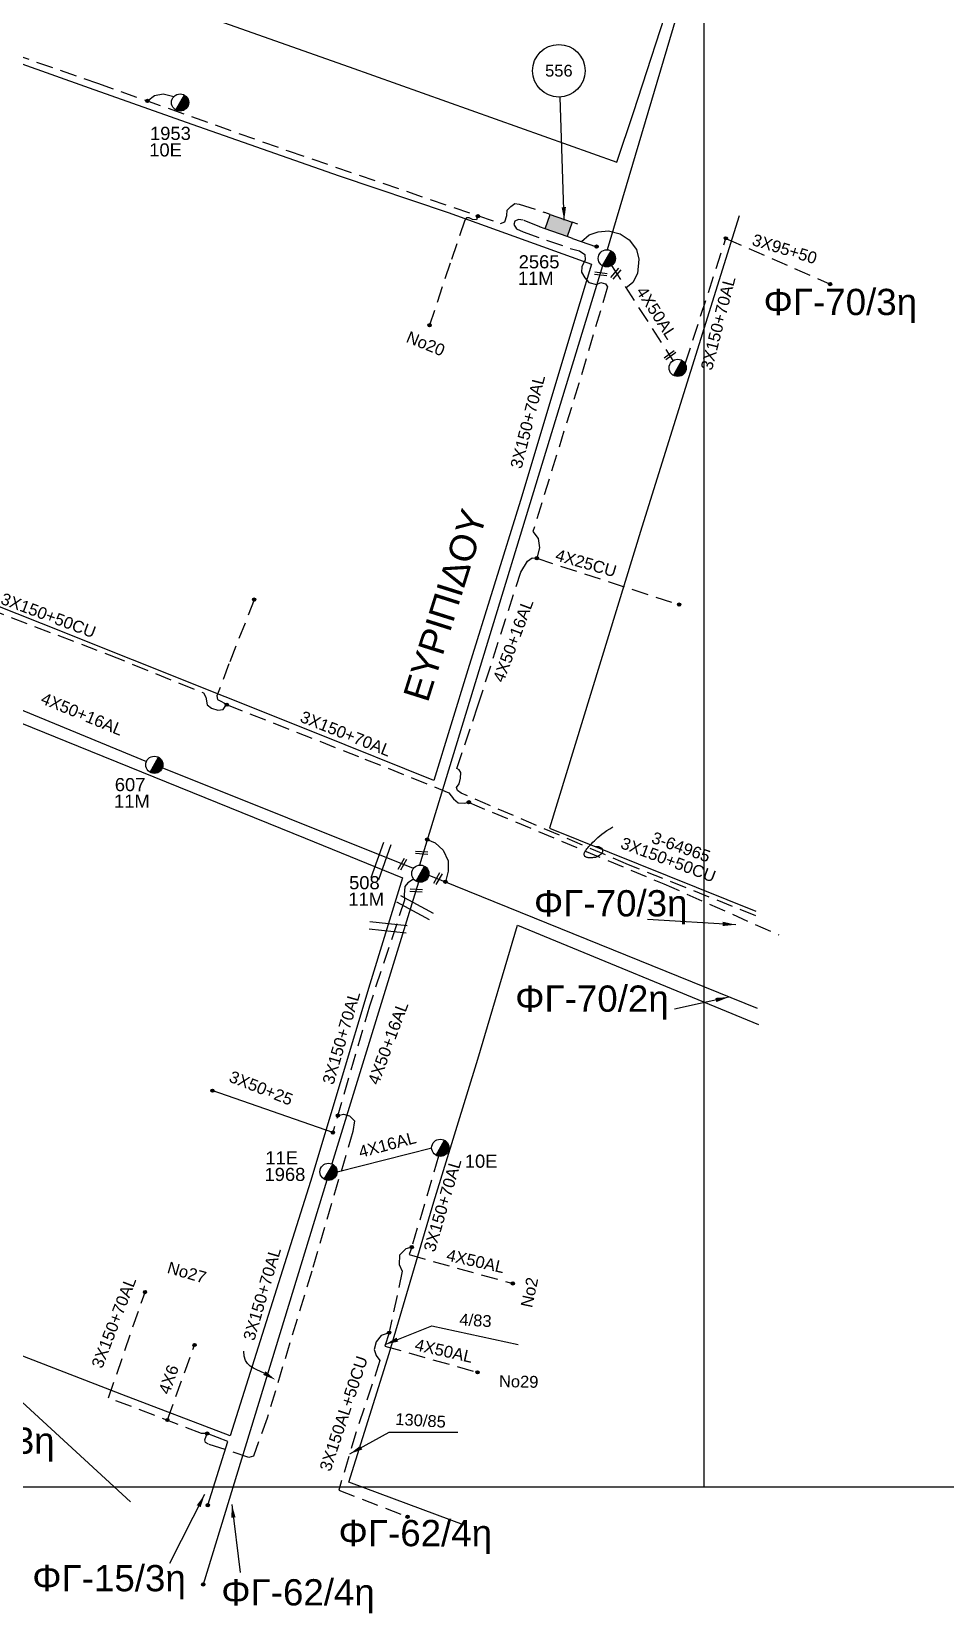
# Model space of a CAD drawing. Header units: millimetres. Extents: x 751 to 1825, y 358 to 872.
# Drawn here: x 1668.8 to 1738.4, y 360.2 to 480.7 of the extents above; entities that cross this region are included whole.
import ezdxf

# ---------------------------------------------------------------- set-up
doc = ezdxf.new("R2010")
doc.units = ezdxf.units.MM
doc.linetypes.add('DASHED', pattern=[19.05, 12.7, -6.35])
for name, color, linetype in [('Link Box 4 Διευθύνσεων', 7, 'Continuous'), ('Άγνωστα', 7, 'Continuous'), ('Γέφυρες Εναέριου Δικτύου', 7, 'Continuous'), ('Γυμνά εναέρια ΧΤ και ΦΟΠ (3Φ)   4x50+16AL', 7, 'Continuous'), ('Επιγραφές - Σχήματα', 7, 'Continuous'), ('Καλώδια ΧΤ   3x150+50CU', 7, 'DASHED'), ('Καλώδια ΧΤ   3x150+70AL', 7, 'DASHED'), ('Καλώδια ΧΤ   3x150AL+50CU', 7, 'DASHED'), ('Καλώδια ΧΤ   3x95+50CU', 7, 'DASHED'), ('Καλώδια ΧΤ   4x16AL', 7, 'DASHED'), ('Καλώδια ΧΤ   4x25CU', 7, 'DASHED'), ('Καλώδια ΧΤ   4x50AL', 7, 'DASHED'), ('Μηχανική τομή', 7, 'Continuous'), ('Στύλος ΦΜ', 7, 'Continuous'), ('Στύλος ΦΜ @ 1', 7, 'Continuous'), ('Συνδέσεις', 7, 'Continuous'), ('Τομή', 7, 'Continuous'), ('Υπόβαθρο ΔΕΗ', 7, 'Continuous'), ('Υπόγεια καλώδια Δικτύου ΧΤ και Παρ. ΧΤ - 3X150+70 AL', 7, 'DASHED'), ('Υπόγεια καλώδια Παροχών ΧΤ   4x50AL', 7, 'DASHED'), ('Υπόγεια καλώδια Παροχών ΧΤ   4x6', 7, 'DASHED')]:
    doc.layers.add(name, color=color, linetype=linetype)
doc.styles.add('arial', font='arial.ttf')
doc.styles.get("Standard").update_dxf_attribs({"font": 'arial.ttf'})
doc.linetypes.add('SYN_LINE', pattern='A,0.5,-0.0001,["/\\/\\/\\/",Standard,S=0.1,R=0,X=0,Y=-0.05],-0.25', length=0.7501)
doc.dimstyles.new('ISO-25', dxfattribs={"dimtxt": 2.5, "dimasz": 2.5, "dimexe": 1.25, "dimexo": 0.625, "dimtad": 1, "dimtxsty": 'Standard', "dimcen": 2.5, "dimadec": 0, "dimazin": 0, "dimtfac": 1, "dimtmove": 0, "dimatfit": 3, "dimfxl": 1, "dimarcsym": 0})

# ---------------------------------------------------------------- blocks, each defined once
blk = doc.blocks.new('ΥΠΑΡΧΩΝ ΤΣΙΜΕΝΤΕΝΙΟΣ ΣΤΥΛΟΣ')
at = {"layer": 'Στύλος ΦΜ'}
blk.add_hatch(color=256, dxfattribs=at).paths.add_polyline_path([(-1.29, -2.28, 0.574793), (2.62, 0, 0.268822), (1.3, 2.27)])
blk.add_line((-1.29, -2.28), (1.3, 2.27), dxfattribs=at)
blk.add_circle((0, 0), 2.62, dxfattribs=at)
at = {"layer": 'Στύλος ΦΜ', "flags": 4}
for tag, p in [('ΑΡΙΘΜΟΣ', (-4.68, 8.05)), ('ΤΥΠΟΣ', (-4.91, 3.03))]:
    blk.add_attdef(tag, p, '', height=4, dxfattribs=at)
blk = doc.blocks.new('_ΣΥΝΔΕΣΗ')
at = {"layer": 'Συνδέσεις', "linetype": 'SYN_LINE', "ltscale": 40}
blk.add_hatch(color=256, dxfattribs=at).paths.add_polyline_path([(0.5, -0.01, 1), (-0.5, -0.01, 1)])
at = {"layer": 'Συνδέσεις'}
blk.add_circle((0, -0.01), 0.5, dxfattribs=at)
blk = doc.blocks.new('ΜΗΧΑΝΙΚΗ ΤΟΜΗ')
at = {"layer": 'Μηχανική τομή', "ltscale": 40}
for p, q in [((-1.89, 0.78), (1.89, 0.78)), ((1.89, 0), (-1.89, 0))]:
    blk.add_line(p, q, dxfattribs=at)
blk = doc.blocks.new('ΤΟΜΗ')
at = {"layer": 'Τομή', "ltscale": 40}
for p, q in [((-5.68, 0), (5.68, 0)), ((5.68, -2.33), (-5.68, -2.33))]:
    blk.add_line(p, q, dxfattribs=at)
blk = doc.blocks.new('LINK BOX 4 ΑΝΑΧΩΡΗΣΕΩΝ')
at = {"layer": 'Link Box 4 Διευθύνσεων', "ltscale": 40}
blk.add_hatch(color=256, dxfattribs=at).paths.add_polyline_path([(-3.54, 0), (-3.54, -4.67), (3.54, -4.67), (3.54, 0)])
for p, q in [((-3.54, 0), (-5.33, 0)), ((5.33, 0), (3.54, 0)), ((-3.54, -4.67), (-5.33, -4.67)), ((5.33, -4.67), (3.54, -4.67))]:
    blk.add_line(p, q, dxfattribs=at)
blk.add_lwpolyline([(-3.54, -4.67), (-3.54, 0), (3.54, 0), (3.54, -4.67)], close=True, dxfattribs=at)

msp = doc.modelspace()

# ---------------------------------------------------------------- linework, layer by layer
at = {"layer": 'Άγνωστα', "ltscale": 0.1}
msp.add_lwpolyline([(1709.98, 464.96), (1711.8, 464.34)], dxfattribs=at)
at = {"layer": 'Άγνωστα', "color": 30, "ltscale": 0.1}
for points in [[(1691.72, 396.87), (1691.72, 396.87), (1682.53, 400.06)], [(1682.2, 368.48), (1683.73, 373.34), (1682.16, 373.94)]]:
    msp.add_lwpolyline(points, dxfattribs=at)
at = {"layer": 'Γέφυρες Εναέριου Δικτύου', "ltscale": 0.1}
for points in [[(1710.66, 464.73), (1711.23, 465.24), (1711.93, 465.48), (1712.72, 465.54), (1713.61, 465.33), (1714.29, 464.87), (1714.83, 464.13), (1715.02, 463.4), (1714.93, 462.31), (1714.56, 461.62), (1714.04, 461.19)], [(1698.91, 419.18), (1699.52, 418.93), (1700.12, 418.37), (1700.5, 417.57), (1700.51, 416.78), (1700.29, 415.97)]]:
    msp.add_lwpolyline(points, dxfattribs=at)
at = {"layer": 'Γυμνά εναέρια ΧΤ και ΦΟΠ (3Φ)   4x50+16AL', "color": 5, "ltscale": 0.1}
for points in [[(1722.85, 498.68), (1712.62, 464.1)], [(1712.25, 462.88), (1698.31, 417.24)], [(1664.84, 379.28), (1676.32, 368.75)]]:
    msp.add_lwpolyline(points, dxfattribs=at)
at = {"layer": 'Γυμνά εναέρια ΧΤ και ΦΟΠ (3Φ)   4x50+16AL', "color": 62, "ltscale": 0.1}
for points in [[(1656.92, 433.63), (1677.52, 425.13)], [(1697.86, 416.98), (1678.73, 424.64)], [(1699.03, 416.48), (1724.03, 406.35)]]:
    msp.add_lwpolyline(points, dxfattribs=at)
at = {"layer": 'Γυμνά εναέρια ΧΤ και ΦΟΠ (3Φ)   4x50+16AL', "color": 27, "ltscale": 0.1}
for points in [[(1698.24, 415.95), (1691.65, 394.48)], [(1691.26, 393.24), (1681.85, 362.45)]]:
    msp.add_lwpolyline(points, dxfattribs=at)
at = {"layer": 'Επιγραφές - Σχήματα', "ltscale": 0.1}
msp.add_lwpolyline([(1720, 856.45), (751.91, 856.45), (751.91, 369.88), (1720, 369.88)], close=True, dxfattribs=at)
for points in [[(1720, 369.88), (1825, 369.88), (1825, 856.45), (1720, 856.45)], [(1711.67, 418.67), (1711.82, 418.66), (1711.94, 418.65), (1712.03, 418.62), (1712.1, 418.59), (1712.15, 418.56), (1712.19, 418.52), (1712.22, 418.47), (1712.23, 418.43), (1712.24, 418.39), (1712.25, 418.35), (1712.25, 418.31), (1712.25, 418.27), (1712.24, 418.23), (1712.22, 418.19), (1712.2, 418.16), (1712.18, 418.12), (1712.14, 418.08), (1712.11, 418.04), (1712.06, 418.01), (1712.02, 417.97), (1711.96, 417.94), (1711.91, 417.91), (1711.84, 417.88), (1711.78, 417.85), (1711.71, 417.83), (1711.64, 417.82), (1711.57, 417.81), (1711.5, 417.8), (1711.43, 417.79), (1711.36, 417.79), (1711.29, 417.79), (1711.23, 417.79), (1711.17, 417.8), (1711.11, 417.81), (1711.07, 417.82), (1711.02, 417.84), (1710.99, 417.86), (1710.95, 417.88), (1710.92, 417.9), (1710.9, 417.93), (1710.88, 417.96), (1710.86, 418), (1710.85, 418.03), (1710.85, 418.08), (1710.86, 418.13), (1710.88, 418.18), (1710.91, 418.25), (1710.95, 418.31), (1711, 418.39), (1711.06, 418.47), (1711.13, 418.56), (1711.22, 418.66), (1711.31, 418.76), (1711.41, 418.86), (1711.52, 418.98), (1711.64, 419.09), (1711.76, 419.21), (1711.89, 419.34), (1712.04, 419.47), (1712.2, 419.6), (1712.38, 419.73), (1712.57, 419.87), (1712.8, 420.01), (1713.05, 420.15)], [(1699.27, 382.15), (1705.83, 380.73)], [(1686.5, 378.55), (1686.22, 378.67), (1685.94, 378.79), (1685.67, 378.92), (1685.43, 379.08), (1685.23, 379.27), (1685.07, 379.52), (1684.97, 379.83), (1684.95, 380.22)], [(1696.02, 374.06), (1701.24, 374.06)]]:
    msp.add_lwpolyline(points, dxfattribs=at)
msp.add_circle((1708.93, 477.74), 2, dxfattribs=at)
at = {"layer": 'Επιγραφές - Σχήματα'}
msp.add_solid([(1686.59, 378.69), (1687.36, 378.03), (1686.42, 378.41)], dxfattribs=at)
at = {"layer": 'Καλώδια ΧΤ   3x150+50CU', "color": 62, "linetype": 'DASHED', "ltscale": 0.1}
for points in [[(1650.97, 442.12), (1651.54, 442.45), (1652.25, 442.37), (1652.83, 442.1), (1653.13, 441.72), (1653.42, 441.27), (1661.89, 438.13), (1674.68, 433.26), (1681.86, 430.36), (1682.04, 430.03), (1682.15, 429.44), (1682.47, 429.18), (1682.96, 429.04), (1683.37, 429.09), (1683.63, 429.46)], [(1702.1, 422), (1716.92, 415.81), (1725.67, 411.93)]]:
    msp.add_lwpolyline(points, dxfattribs=at)
at = {"layer": 'Καλώδια ΧΤ   3x150+70AL', "color": 2, "linetype": 'DASHED', "ltscale": 0.1}
msp.add_lwpolyline([(1624.23, 491.51), (1625.08, 493.66), (1652.97, 484.03), (1673.79, 476.8), (1688.31, 471.64), (1704.48, 466.11), (1704.81, 466.24), (1704.96, 466.71), (1705, 467.12), (1705.28, 467.39), (1705.58, 467.62), (1705.91, 467.59), (1707.86, 466.95)], dxfattribs=at)
at = {"layer": 'Καλώδια ΧΤ   3x150AL+50CU', "color": 27, "linetype": 'DASHED', "ltscale": 0.1}
msp.add_lwpolyline([(1696.02, 381.71), (1696, 381.62), (1695.39, 381.42), (1695.01, 380.92), (1694.87, 380.34), (1695.03, 379.89), (1695.31, 379.5), (1693.48, 374.01), (1692.17, 369.62), (1697.41, 367.6)], dxfattribs=at)
at = {"layer": 'Καλώδια ΧΤ   3x95+50CU', "color": 2, "linetype": 'DASHED', "ltscale": 0.1}
msp.add_lwpolyline([(1721.65, 464.97), (1729.58, 461.49)], dxfattribs=at)
at = {"layer": 'Καλώδια ΧΤ   4x16AL', "color": 27, "linetype": 'Continuous', "ltscale": 0.1}
msp.add_lwpolyline([(1692.04, 393.88), (1699.25, 395.71)], dxfattribs=at)
at = {"layer": 'Καλώδια ΧΤ   4x25CU', "color": 2, "linetype": 'DASHED', "ltscale": 0.1}
msp.add_lwpolyline([(1707.25, 440.61), (1718.09, 437.07)], dxfattribs=at)
at = {"layer": 'Καλώδια ΧΤ   4x50AL', "color": 2, "linetype": 'DASHED', "ltscale": 0.1}
msp.add_lwpolyline([(1712.93, 462.9), (1717.62, 455.66)], dxfattribs=at)
at = {"layer": 'Υπόβαθρο ΔΕΗ', "ltscale": 0.1}
for points in [[(1634.95, 498.72), (1648.67, 494.31), (1676.05, 484.03), (1692.97, 478.04), (1713.34, 470.77), (1714.62, 474.57), (1717.69, 484.03)], [(1722.66, 466.68), (1715.26, 442.98), (1708.21, 420.06), (1723.93, 413.74)], [(1600.82, 405.69), (1608.96, 427.83), (1616.61, 448.81), (1630.77, 443), (1642.86, 438.25), (1671.4, 426.67), (1689.62, 419.3), (1697.03, 416.27), (1694.54, 408.18), (1690.01, 393.13), (1683.91, 373.76), (1675.66, 376.92), (1667.34, 380.13), (1658.72, 383.44), (1643.94, 389), (1636.64, 391.78), (1627.24, 395.4), (1614.94, 400.11), (1600.82, 405.69)], [(1701.86, 366.91), (1692.94, 370.23), (1696, 380.04), (1699.42, 391.6), (1702.76, 402.45), (1705.79, 412.66), (1724.12, 405.1)]]:
    msp.add_lwpolyline(points, dxfattribs=at)
msp.add_lwpolyline([(1651.65, 484.03), (1659.26, 481.38), (1673.16, 476.43), (1680.99, 473.66), (1692.21, 469.74), (1700.5, 466.95), (1711.41, 463.02), (1710.52, 460.07), (1706, 445.02), (1702.01, 432.12), (1699.41, 423.69), (1690.44, 427.29), (1669.54, 435.63), (1635.77, 449.05), (1619.2, 455.71), (1629.46, 484.03), (1631.83, 490.63)], close=True, dxfattribs=at)
at = {"layer": 'Υπόγεια καλώδια Δικτύου ΧΤ και Παρ. ΧΤ - 3X150+70 AL', "color": 2, "linetype": 'DASHED', "ltscale": 0.1}
for points in [[(1677.6, 475.44), (1678.14, 475.86), (1678.81, 475.97), (1679.62, 475.78)], [(1702.77, 466.66), (1702.65, 466.38), (1702.36, 466.41), (1702.09, 466.53), (1701.91, 466.53), (1701.77, 466.36), (1700.66, 463.09), (1699.08, 458.36)], [(1707.47, 465.85), (1706.21, 466.36), (1705.86, 466.4), (1705.57, 466.29), (1705.5, 466.04), (1705.71, 465.7), (1706.2, 465.47), (1709.8, 464.21), (1710.5, 464.03), (1710.91, 463.75), (1710.94, 463.35), (1710.69, 462.8), (1710.66, 462.4), (1710.9, 461.96), (1711.22, 461.6), (1711.8, 461.47), (1712.13, 461.6), (1712.49, 461.52), (1712.63, 461.27), (1710.45, 453.92), (1706.95, 442.64), (1707.35, 442.12), (1707.46, 441.41), (1707.25, 440.61)], [(1718.55, 455.42), (1721.65, 464.97), (1721.65, 464.97)], [(1723.92, 413.38), (1714.24, 417.26), (1701.5, 422.71), (1701.2, 422.92), (1701.14, 423.16), (1701.34, 423.44), (1701.45, 423.86), (1701.46, 424.28), (1701.34, 424.5), (1701.15, 424.6), (1702.77, 429.38), (1706.03, 439.55), (1706.53, 440.38), (1706.89, 440.63), (1707.25, 440.61)]]:
    msp.add_lwpolyline(points, dxfattribs=at)
at = {"layer": 'Υπόγεια καλώδια Δικτύου ΧΤ και Παρ. ΧΤ - 3X150+70 AL', "color": 62, "linetype": 'DASHED', "ltscale": 0.1}
msp.add_lwpolyline([(1685.73, 437.45), (1683.81, 432.56), (1682.89, 430.12), (1682.94, 429.86), (1683.2, 429.73), (1683.46, 429.56), (1683.63, 429.46), (1694.16, 425.32), (1700.56, 422.75), (1700.91, 422.28), (1701.27, 421.98), (1701.78, 421.96), (1702.05, 422.02)], dxfattribs=at)
at = {"layer": 'Υπόγεια καλώδια Δικτύου ΧΤ και Παρ. ΧΤ - 3X150+70 AL', "color": 30, "linetype": 'DASHED', "ltscale": 0.1}
for points in [[(1697.87, 416.18), (1697.43, 415.89), (1697.19, 415.61), (1697.16, 414.98), (1697.18, 414.57), (1694.5, 406.49), (1691.72, 396.87)], [(1692.1, 398.17), (1692.52, 398.26), (1693, 398.14), (1693.36, 397.75), (1693.24, 396.94), (1690.11, 386.31), (1686.71, 375.11), (1685.67, 372.23), (1685.33, 372.13), (1682.25, 373.13), (1682.02, 373.25), (1681.98, 373.47), (1682.16, 373.94)], [(1682.16, 373.94), (1681.72, 373.95), (1674.64, 376.66), (1677.42, 384.72)]]:
    msp.add_lwpolyline(points, dxfattribs=at)
at = {"layer": 'Υπόγεια καλώδια Δικτύου ΧΤ και Παρ. ΧΤ - 3X150+70 AL', "color": 27, "linetype": 'DASHED', "ltscale": 0.1}
msp.add_lwpolyline([(1699.76, 395.07), (1697.73, 388.14), (1697.27, 388.02), (1696.8, 387.54), (1696.77, 386.81), (1697, 386.32), (1696.04, 381.78)], dxfattribs=at)
at = {"layer": 'Υπόγεια καλώδια Παροχών ΧΤ   4x50AL', "color": 27, "linetype": 'DASHED', "ltscale": 0.1}
for points in [[(1697.73, 388.14), (1697.52, 387.57), (1705.42, 385.37)], [(1696, 381.62), (1695.68, 380.61), (1702.74, 378.6)]]:
    msp.add_lwpolyline(points, dxfattribs=at)
at = {"layer": 'Υπόγεια καλώδια Παροχών ΧΤ   4x6', "color": 30, "linetype": 'DASHED', "ltscale": 0.1}
msp.add_lwpolyline([(1679.12, 374.98), (1681.19, 380.68)], dxfattribs=at)

# ---------------------------------------------------------------- block references
at = {"layer": 'Link Box 4 Διευθύνσεων', "ltscale": 0.1, "xscale": 0.2500000000000227, "yscale": 0.2500000000000227, "zscale": 0.2500000000000227, "rotation": 340.4716323904483}
msp.add_blockref('LINK BOX 4 ΑΝΑΧΩΡΗΣΕΩΝ', (1709.11, 466.5), dxfattribs=at)
at = {"layer": 'Μηχανική τομή', "ltscale": 0.1}
for p, xscale, yscale, zscale, rotation in [((1713.2, 462.35), 0.2499999999998808, 0.2499999999998808, 0.2499999999998808, 229.5594584422007), ((1712.13, 462.36), 0.2499999999998997, 0.2499999999998997, 0.2499999999998997, 173.1848052065631), ((1717.33, 456.15), 0.2499999999999224, 0.2499999999999224, 0.2499999999999224, 216.4847729743109), ((1698.49, 418.28), 0.2499999999998292, 0.2499999999998292, 0.2499999999998292, 176.7837001754037), ((1696.93, 417.35), 0.2499999999999105, 0.2499999999999105, 0.2499999999999105, 239.9864891287007), ((1699.64, 416.26), 0.2499999999999105, 0.2499999999999105, 0.2499999999999105, 239.9864891287007), ((1698.07, 415.4), 0.2499999999998292, 0.2499999999998292, 0.2499999999998292, 176.7837001754037)]:
    msp.add_blockref('ΜΗΧΑΝΙΚΗ ΤΟΜΗ', p, dxfattribs=dict(at, xscale=xscale, yscale=yscale, zscale=zscale, rotation=rotation))
at = {"layer": 'Στύλος ΦΜ @ 1', "ltscale": 0.1}
ref = msp.add_blockref('ΥΠΑΡΧΩΝ ΤΣΙΜΕΝΤΕΝΙΟΣ ΣΤΥΛΟΣ', (1680.09, 475.32), dxfattribs=dict(at, xscale=0.25, yscale=0.25, zscale=0.25))
ref.add_attrib('ΤΥΠΟΣ', '10E', (1677.74, 471.21), dxfattribs={"layer": 'Στύλος ΦΜ', "height": 1, "flags": 4})
ref.add_attrib('ΑΡΙΘΜΟΣ', '1953', (1677.8, 472.47), dxfattribs={"layer": 'Στύλος ΦΜ', "height": 1, "flags": 4})
ref = msp.add_blockref('ΥΠΑΡΧΩΝ ΤΣΙΜΕΝΤΕΝΙΟΣ ΣΤΥΛΟΣ', (1712.58, 463.45), dxfattribs=dict(at, xscale=0.25, yscale=0.25, zscale=0.25))
ref.add_attrib('ΤΥΠΟΣ', '11M', (1705.81, 461.43), dxfattribs={"layer": 'Στύλος ΦΜ', "height": 1, "flags": 4})
ref.add_attrib('ΑΡΙΘΜΟΣ', '2565', (1705.87, 462.69), dxfattribs={"layer": 'Στύλος ΦΜ', "height": 1, "flags": 4})
at = {"layer": 'Στύλος ΦΜ @ 1', "ltscale": 0.1, "xscale": 0.25, "yscale": 0.25, "zscale": 0.25}
msp.add_blockref('ΥΠΑΡΧΩΝ ΤΣΙΜΕΝΤΕΝΙΟΣ ΣΤΥΛΟΣ', (1717.98, 455.11), dxfattribs=at)
at = {"layer": 'Στύλος ΦΜ @ 1', "ltscale": 0.1}
ref = msp.add_blockref('ΥΠΑΡΧΩΝ ΤΣΙΜΕΝΤΕΝΙΟΣ ΣΤΥΛΟΣ', (1678.13, 424.88), dxfattribs=dict(at, xscale=0.25, yscale=0.25, zscale=0.25))
ref.add_attrib('ΤΥΠΟΣ', '11M', (1675.06, 421.61), dxfattribs={"layer": 'Στύλος ΦΜ', "height": 1, "flags": 4})
ref.add_attrib('ΑΡΙΘΜΟΣ', '607', (1675.12, 422.87), dxfattribs={"layer": 'Στύλος ΦΜ', "height": 1, "flags": 4})
ref = msp.add_blockref('ΥΠΑΡΧΩΝ ΤΣΙΜΕΝΤΕΝΙΟΣ ΣΤΥΛΟΣ', (1698.38, 416.59), dxfattribs=dict(at, xscale=0.25, yscale=0.25, zscale=0.25))
ref.add_attrib('ΤΥΠΟΣ', '11M', (1692.9, 414.14), dxfattribs={"layer": 'Στύλος ΦΜ', "height": 1, "flags": 4})
ref.add_attrib('ΑΡΙΘΜΟΣ', '508', (1692.96, 415.4), dxfattribs={"layer": 'Στύλος ΦΜ', "height": 1, "flags": 4})
ref = msp.add_blockref('ΥΠΑΡΧΩΝ ΤΣΙΜΕΝΤΕΝΙΟΣ ΣΤΥΛΟΣ', (1699.9, 395.71), dxfattribs=dict(at, xscale=0.25, yscale=0.25, zscale=0.25))
ref.add_attrib('ΤΥΠΟΣ', '10E', (1701.77, 394.19), dxfattribs={"layer": 'Στύλος ΦΜ', "height": 1, "flags": 4})
ref = msp.add_blockref('ΥΠΑΡΧΩΝ ΤΣΙΜΕΝΤΕΝΙΟΣ ΣΤΥΛΟΣ', (1691.39, 393.88), dxfattribs=dict(at, xscale=0.25, yscale=0.25, zscale=0.25))
ref.add_attrib('ΤΥΠΟΣ', '1968', (1686.52, 393.18), dxfattribs={"layer": 'Στύλος ΦΜ', "height": 1, "flags": 4})
ref.add_attrib('ΑΡΙΘΜΟΣ', '11E', (1686.58, 394.44), dxfattribs={"layer": 'Στύλος ΦΜ', "height": 1, "flags": 4})
at = {"layer": 'Συνδέσεις', "ltscale": 0.1, "xscale": 0.25, "yscale": 0.25, "zscale": 0.25}
for p in [(1677.6, 475.45), (1702.77, 466.66), (1721.65, 464.98), (1711.8, 464.35), (1729.58, 461.49), (1699.09, 458.36), (1707.25, 440.61), (1685.73, 437.46), (1718.09, 437.08), (1683.64, 429.46), (1702.08, 422.03), (1698.91, 419.19), (1700.29, 415.97), (1682.55, 400.06), (1692.11, 398.17), (1691.72, 396.87), (1697.73, 388.15), (1677.42, 384.72), (1705.42, 385.38), (1681.19, 380.69), (1696, 381.63), (1702.74, 378.61), (1679.12, 374.98), (1682.16, 373.95), (1682.2, 368.49), (1697.41, 367.61), (1681.85, 362.45)]:
    msp.add_blockref('_ΣΥΝΔΕΣΗ', p, dxfattribs=at)
at = {"layer": 'Τομή', "ltscale": 0.1}
for p, xscale, yscale, zscale, rotation in [((1695.67, 417.45), 0.2499999999997135, 0.2499999999997135, 0.2499999999997135, 250.4500184633901), ((1698.11, 414.25), 0.2499999999997811, 0.2499999999997811, 0.2499999999997811, 331.5523321944815), ((1695.96, 412.79), 0.2499999999998581, 0.2499999999998581, 0.2499999999998581, 354.0916715378735)]:
    msp.add_blockref('ΤΟΜΗ', p, dxfattribs=dict(at, xscale=xscale, yscale=yscale, zscale=zscale, rotation=rotation))

# ---------------------------------------------------------------- texts
at = {"layer": 'Άγνωστα', "ltscale": 0.1, "insert": (1684.07, 401.61), "char_height": 0.9, "width": 84.1859, "attachment_point": 1, "rotation": 338.429}
msp.add_mtext('3X50+25', dxfattribs=at)
at = {"layer": 'Γυμνά εναέρια ΧΤ και ΦΟΠ (3Φ)   4x50+16AL', "color": 7, "ltscale": 0.1, "char_height": 0.9, "width": 84.1859, "attachment_point": 1}
for insert, rotation in [((1703.87, 431.4), 69.6235), ((1669.75, 430.42), 337.6297), ((1694.35, 400.75), 69.6235)]:
    msp.add_mtext('4X50+16AL', dxfattribs=dict(at, insert=insert, rotation=rotation))
at = {"layer": 'Επιγραφές - Σχήματα', "ltscale": 0.1, "attachment_point": 5}
for s, insert, char_height, width in [('556', (1708.93, 477.74), 0.9, 5.0311), ('ΦΓ-70/3η', (1730.36, 459.83), 2, 8.5591), ('ΦΓ-70/3η', (1712.88, 414.03), 2, 8.5591), ('ΦΓ-70/2η', (1711.45, 406.77), 2, 8.5591), ('ΦΓ-15/3η', (1664.69, 373.1), 2, 8.5591), ('ΦΓ-62/4η', (1698, 366.06), 2, 8.5591), ('ΦΓ-15/3η', (1674.68, 362.63), 2, 8.5591), ('ΦΓ-62/4η', (1689.07, 361.55), 2, 8.5591)]:
    msp.add_mtext(s, dxfattribs=dict(at, insert=insert, char_height=char_height, width=width))
at = {"layer": 'Επιγραφές - Σχήματα', "ltscale": 0.1, "char_height": 0.9, "attachment_point": 1, "style": 'arial'}
for s, insert, width, rotation in [('No20', (1697.57, 457.94), 84.1859, 337.7896), ('{\\fArial|b0|i0|c161|p34;3-64965}', (1716.21, 419.81), 47.0228, 340.606), ('No27', (1679.29, 387.06), 84.1859, 343.8688), ('No2', (1706.01, 383.66), 84.1859, 78.1228), ('{\\fArial|b0|i0|c161|p34;4/83}', (1701.39, 383.09), 47.0228, 356.5795), ('No29', (1704.38, 378.39), 84.1859, 358.7298), ('{\\fArial|b0|i0|c161|p34;130/85}', (1696.51, 375.51), 47.0228, 356.5795)]:
    msp.add_mtext(s, dxfattribs=dict(at, insert=insert, width=width, rotation=rotation))
at = {"layer": 'Επιγραφές - Σχήματα', "ltscale": 0.1, "insert": (1700.27, 437.03), "char_height": 2, "attachment_point": 5, "rotation": 72.4938}
msp.add_mtext('ΕΥΡΙΠΙΔΟΥ', dxfattribs=at)
at = {"layer": 'Καλώδια ΧΤ   3x150+50CU', "color": 7, "linetype": 'DASHED', "ltscale": 0.1, "char_height": 0.9, "width": 84.1859, "attachment_point": 1, "rotation": 339.492}
for insert in [(1666.67, 438.01), (1713.87, 419.4)]:
    msp.add_mtext('3X150+50CU', dxfattribs=dict(at, insert=insert))
at = {"layer": 'Καλώδια ΧΤ   3x150AL+50CU', "color": 7, "linetype": 'DASHED', "ltscale": 0.1, "insert": (1690.68, 371.28), "char_height": 0.9, "width": 84.1859, "attachment_point": 1, "rotation": 71.7002}
msp.add_mtext('3X150AL+50CU', dxfattribs=at)
at = {"layer": 'Καλώδια ΧΤ   3x95+50CU', "linetype": 'DASHED', "ltscale": 0.1, "insert": (1723.83, 465.34), "char_height": 0.9, "width": 84.1859, "attachment_point": 1, "rotation": 343.0056}
msp.add_mtext('3X95+50', dxfattribs=at)
at = {"layer": 'Καλώδια ΧΤ   4x16AL', "color": 7, "linetype": 'DASHED', "ltscale": 0.1, "insert": (1693.59, 395.81), "char_height": 0.9, "width": 84.1859, "attachment_point": 1, "rotation": 14.8466}
msp.add_mtext('4X16AL', dxfattribs=at)
at = {"layer": 'Καλώδια ΧΤ   4x25CU', "color": 7, "linetype": 'DASHED', "ltscale": 0.1, "insert": (1708.84, 441.33), "char_height": 0.9, "width": 84.1859, "attachment_point": 1, "rotation": 344.0249}
msp.add_mtext('4X25CU', dxfattribs=at)
at = {"layer": 'Καλώδια ΧΤ   4x50AL', "color": 7, "linetype": 'DASHED', "ltscale": 0.1, "insert": (1715.53, 461.43), "char_height": 0.9, "width": 84.1859, "attachment_point": 1, "rotation": 302.867}
msp.add_mtext('4X50AL', dxfattribs=at)
at = {"layer": 'Υπόγεια καλώδια Δικτύου ΧΤ και Παρ. ΧΤ - 3X150+70 AL', "color": 7, "linetype": 'DASHED', "ltscale": 0.1, "char_height": 0.9, "width": 84.1859, "attachment_point": 1}
for insert, rotation in [((1719.71, 455.08), 75.6657), ((1705.21, 447.59), 75.639), ((1689.48, 429.02), 338.2955), ((1690.9, 400.71), 73.6389), ((1698.61, 387.96), 73.6731), ((1684.87, 381.2), 73.6731), ((1673.31, 379.16), 68.9463)]:
    msp.add_mtext('3X150+70AL', dxfattribs=dict(at, insert=insert, rotation=rotation))
at = {"layer": 'Υπόγεια καλώδια Παροχών ΧΤ   4x50AL', "color": 7, "linetype": 'DASHED', "ltscale": 0.1, "char_height": 0.9, "width": 84.1859, "attachment_point": 1, "rotation": 347.3108}
for insert in [(1700.51, 388.01), (1698.1, 381.18)]:
    msp.add_mtext('4X50AL', dxfattribs=dict(at, insert=insert))
at = {"layer": 'Υπόγεια καλώδια Παροχών ΧΤ   4x6', "color": 7, "linetype": 'DASHED', "ltscale": 0.1, "insert": (1678.42, 377.16), "char_height": 0.9, "width": 84.1859, "attachment_point": 1, "rotation": 70.6949}
msp.add_mtext('4X6', dxfattribs=at)

# ---------------------------------------------------------------- leaders
at = {"layer": 'Επιγραφές - Σχήματα', "ltscale": 0.1}
for points in [[(1709.34, 466.35), (1709.02, 475.74)], [(1695.71, 380.73), (1699.27, 382.15)], [(1693.01, 372.39), (1696.02, 374.06)]]:
    msp.add_leader(points, dimstyle='ISO-25', override={"dimasz": 1, "dimgap": 0.625, "dimtad": 0}, dxfattribs=at)
at = {"layer": 'Επιγραφές - Σχήματα', "ltscale": 40}
for points in [[(1722.4, 412.7), (1715.69, 413.1)], [(1721.86, 407.18), (1717.74, 406.27)], [(1681.96, 369.3), (1679.29, 364.05)], [(1684.03, 368.54), (1684.66, 363.37)]]:
    msp.add_leader(points, dimstyle='ISO-25', override={"dimasz": 1, "dimtad": 0}, dxfattribs=at)

doc.saveas('drawing.dxf')
